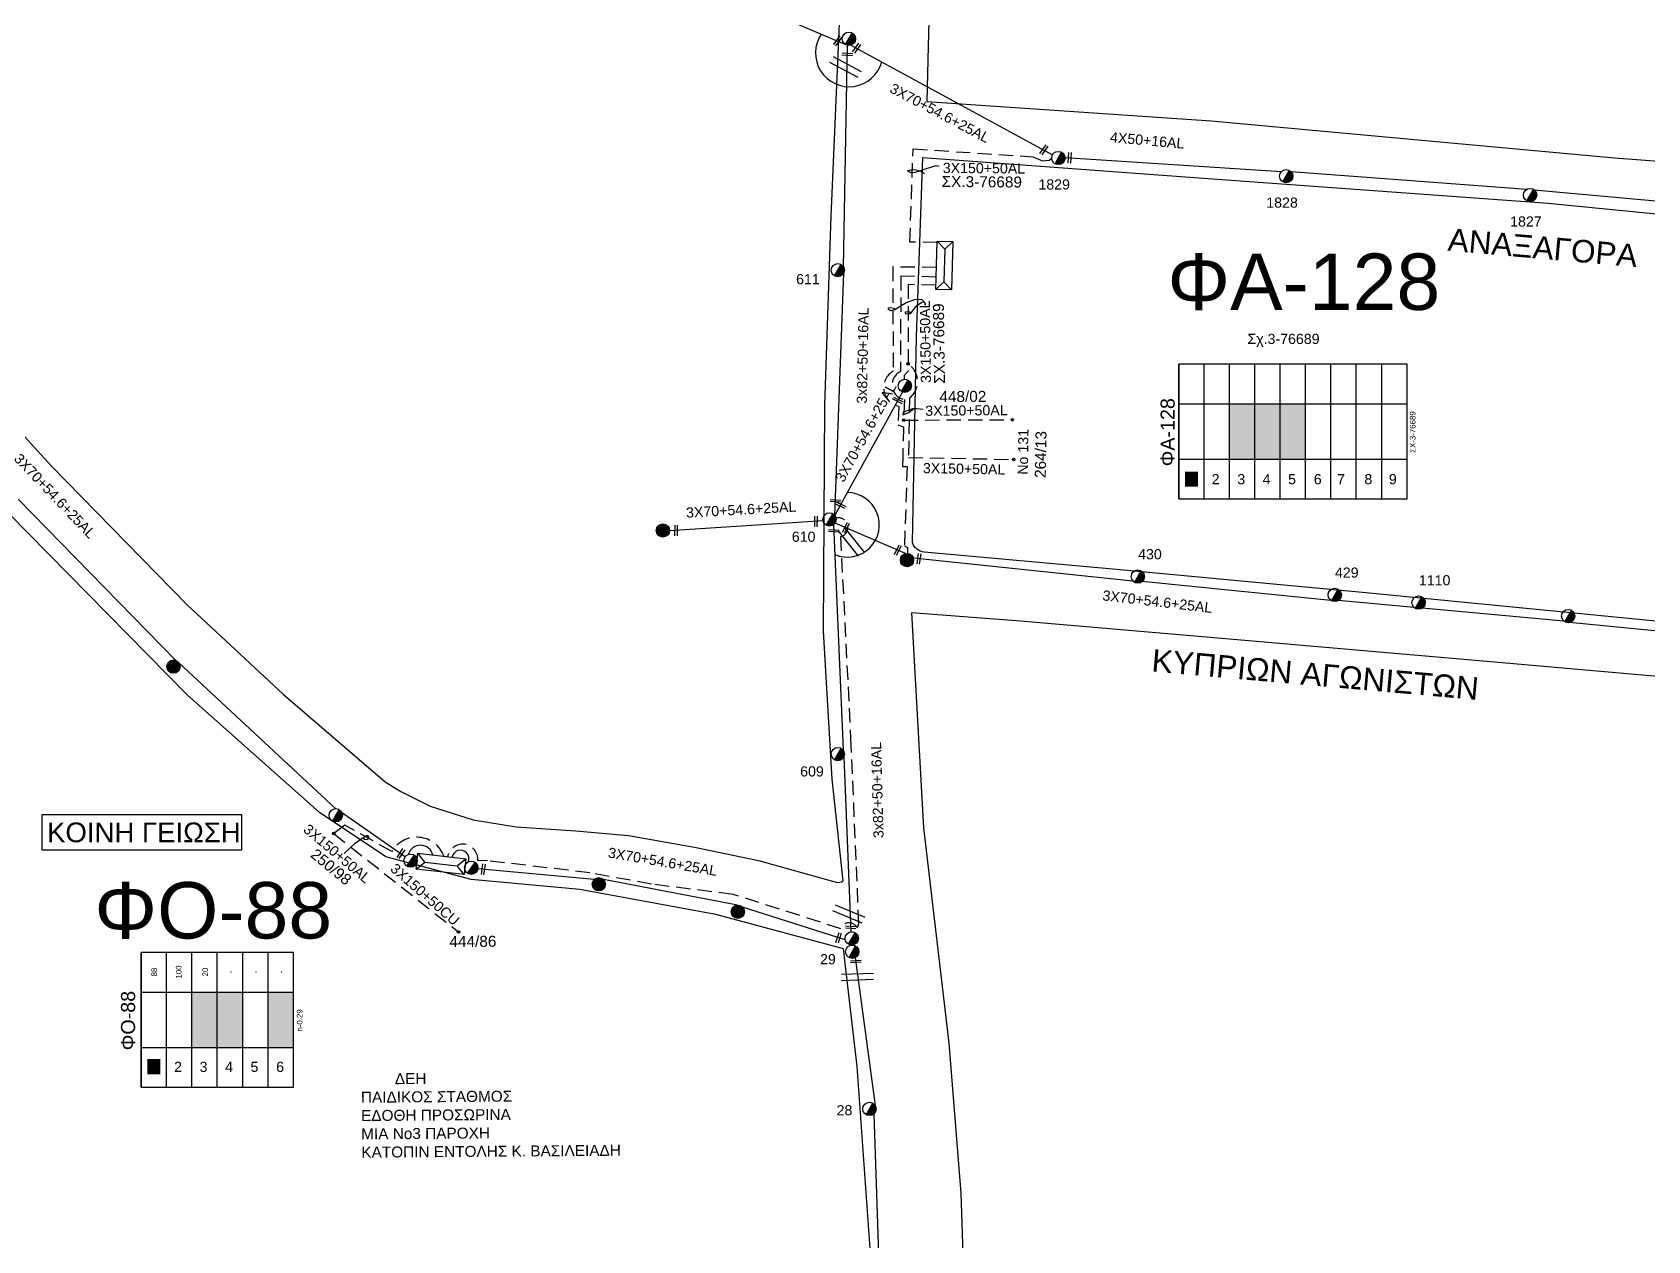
# Model space of a CAD drawing. Header units: millimetres. Extents: x 5016 to 7282, y 2879 to 3911.
# Drawn here: x 6401.2 to 6687.7, y 3266.4 to 3480.7 of the extents above; entities that cross this region are included whole.
import ezdxf
from ezdxf.enums import TextEntityAlignment as Align

# ---------------------------------------------------------------- set-up
doc = ezdxf.new("R2010")
doc.units = ezdxf.units.MM
doc.linetypes.add('DASHED', pattern=[19.05, 12.7, -6.35])
for name, color, linetype in [('Άγνωστα', 7, 'Continuous'), ('Ασφαλειοκιβώτια Χ.Τ 6 αναχωρήσεων', 7, 'Continuous'), ('Ασφαλειοκιβώτια Χ.Τ 9 αναχωρήσεων', 7, 'Continuous'), ('Γέφυρες Εναέριου Δικτύου', 7, 'Continuous'), ('Γυμνά εναέρια ΧΤ (3Φ)   3x50+35CU', 7, 'Continuous'), ('Γυμνά εναέρια ΧΤ και ΦΟΠ (3Φ)   4x50+16AL', 7, 'Continuous'), ('Επιγραφές - Σχήματα', 7, 'Continuous'), ('Καλώδια ΧΤ   3x150+50AL', 7, 'DASHED'), ('Καλώδια ΧΤ   3x150+50CU', 7, 'DASHED'), ('Μηχανική τομή', 7, 'Continuous'), ('Στύλος Ξύλινος', 7, 'Continuous'), ('Στύλος Ξύλινος @ 1', 7, 'Continuous'), ('Στύλος ΦΜ', 7, 'Continuous'), ('Στύλος ΦΜ @ 1', 7, 'Continuous'), ('Συνδέσεις', 7, 'Continuous'), ('Συνεστραμμένα ΧΤ   3x70+54.6+25 AL', 7, 'SYN_LINE'), ('Τομή', 7, 'Continuous'), ('Υποσταθμός εναέριος 2 στύλων', 7, 'Continuous'), ('Υποσταθμός πόλεως', 7, 'Continuous'), ('Υπόβαθρο ΔΕΗ', 7, 'Continuous')]:
    doc.layers.add(name, color=color, linetype=linetype)
doc.styles.get("Standard").update_dxf_attribs({"font": 'ARIAL.TTF'})
doc.linetypes.add('SYN_LINE', pattern='A,0.5,-0.0001,["/\\/\\/\\/",Standard,S=0.1,R=0,X=0,Y=-0.05],-0.25', length=0.7501)

# ---------------------------------------------------------------- blocks, each defined once
blk = doc.blocks.new('ΥΠΑΡΧΩΝ ΞΥΛΙΝΟΣ ΣΤΥΛΟΣ')
at = {"layer": 'Στύλος Ξύλινος'}
h = blk.add_hatch(color=7, dxfattribs=at)
h.paths.add_polyline_path([(-2.62, 0, 0.270008), (-1.29, -2.28), (1.3, 2.27, 0.576266)])
h.paths.add_polyline_path([(-1.29, -2.28, 0.574793), (2.62, 0, 0.268822), (1.3, 2.27)])
at = {"layer": 'Στύλος Ξύλινος', "color": 7}
blk.add_line((-1.29, -2.28), (1.3, 2.27), dxfattribs=at)
blk.add_circle((0, 0), 2.62, dxfattribs=at)
at = {"layer": 'Στύλος Ξύλινος', "flags": 4}
for tag, p in [('ΑΡΙΘΜΟΣ', (-4.91, 8.6)), ('ΤΥΠΟΣ', (-4.85, 3.39))]:
    blk.add_attdef(tag, p, '', height=4, dxfattribs=at)
blk = doc.blocks.new('ΥΠΑΡΧΩΝ ΤΣΙΜΕΝΤΕΝΙΟΣ ΣΤΥΛΟΣ')
at = {"layer": 'Στύλος ΦΜ'}
blk.add_hatch(color=7, dxfattribs=at).paths.add_polyline_path([(-1.29, -2.28, 0.574793), (2.62, 0, 0.268822), (1.3, 2.27)])
at = {"layer": 'Στύλος ΦΜ', "color": 7}
blk.add_line((-1.29, -2.28), (1.3, 2.27), dxfattribs=at)
blk.add_circle((0, 0), 2.62, dxfattribs=at)
at = {"layer": 'Στύλος ΦΜ', "flags": 4}
for tag, p in [('ΤΥΠΟΣ', (-4.91, 3.03)), ('ΑΡΙΘΜΟΣ', (-4.68, 8.05))]:
    blk.add_attdef(tag, p, '', height=4, dxfattribs=at)
blk = doc.blocks.new('ΥΠΟΣΤΑΘΜΟΣ ΕΝΑΕΡΙΟΣ ΕΠΙ 2 ΣΤΥΛΩΝ')
at = {"layer": 'Υποσταθμός εναέριος 2 στύλων', "linetype": 'Continuous'}
for points in [[(-11.97, -2.11, 0.574793), (-8.45, -0.07, 0.268822), (-9.64, 1.98)], [(9.68, -2.15, 0.574793), (13.19, -0.1, 0.268822), (12.01, 1.95)]]:
    blk.add_hatch(color=256, dxfattribs=at).paths.add_polyline_path(points)
for p, q in [((-11.97, -2.11), (-9.64, 1.98)), ((9.68, -2.15), (12.01, 1.95))]:
    blk.add_line(p, q, dxfattribs=at)
for centre in [(-10.81, -0.07), (10.84, -0.1)]:
    blk.add_circle(centre, 2.36, dxfattribs=at)
at = {"layer": 'Υποσταθμός πόλεως', "linetype": 'Continuous', "ltscale": 40}
blk.add_lwpolyline([(-8.57, 2.82), (8.57, 2.82), (8.57, -2.82), (-8.57, -2.82)], close=True, dxfattribs=at)
for points in [[(-5.75, 0), (-8.57, 2.82)], [(-8.57, -2.82), (-5.75, 0)], [(-5.75, 0), (5.75, 0)], [(5.75, 0), (8.57, 2.82)], [(8.57, -2.82), (5.75, 0)]]:
    blk.add_lwpolyline(points, dxfattribs=at)
at = {"layer": 'Υποσταθμός εναέριος 2 στύλων', "ltscale": 40, "flags": 1}
for tag, p in [('ΜΕΤΑΣΧΗΜΑΤΙΣΜΟΣ', (14.09, 2.51)), ('ΙΣΧΥΣ', (14.07, -0.28)), ('ΑΡΙΘΜΟΣ', (14.19, -3))]:
    blk.add_attdef(tag, p, '', height=1.8, dxfattribs=at)
blk = doc.blocks.new('ΥΠΟΣΤΑΘΜΟΣ ΠΟΛΕΩΣ')
at = {"layer": 'Υποσταθμός πόλεως', "linetype": 'Continuous', "ltscale": 40}
blk.add_lwpolyline([(-8.57, 2.82), (8.57, 2.82), (8.57, -2.82), (-8.57, -2.82)], close=True, dxfattribs=at)
for points in [[(-5.75, 0), (-8.57, 2.82)], [(5.75, 0), (8.57, 2.82)], [(-8.57, -2.82), (-5.75, 0)], [(-5.75, 0), (5.75, 0)], [(8.57, -2.82), (5.75, 0)]]:
    blk.add_lwpolyline(points, dxfattribs=at)
at = {"layer": 'Υποσταθμός πόλεως', "linetype": 'SYN_LINE', "ltscale": 40, "flags": 1}
for tag, p in [('ΜΕΤΑΣΧΗΜΑΤΙΣΜΟΣ', (10.6, 2.39)), ('ΙΣΧΥΣ', (10.58, -0.41)), ('ΑΡΙΘΜΟΣ', (10.7, -3.13))]:
    blk.add_attdef(tag, p, '', height=1.8, dxfattribs=at)
blk = doc.blocks.new('ΑΣΦΑΛΕΙΟΚΙΒΩΤΙΟ ΥΠΟΣΤΑΘΜΟΥ 6 ΑΝΑΧΩΡΗΣΕΩΝ')
at = {"layer": 'Ασφαλειοκιβώτια Χ.Τ 6 αναχωρήσεων', "ltscale": 40}
for p, q in [((-23.91, 27), (23.91, 27)), ((-9.83, 27), (-9.83, -27)), ((9.83, 27), (9.83, -27)), ((-23.91, 18), (23.91, 18)), ((-23.91, 9), (23.91, 9)), ((-23.91, 0), (23.91, 0)), ((-23.91, -9), (23.91, -9)), ((-23.91, -18), (23.91, -18))]:
    blk.add_line(p, q, dxfattribs=at)
at = {"layer": 'Ασφαλειοκιβώτια Χ.Τ 6 αναχωρήσεων'}
blk.add_lwpolyline([(-23.91, -27), (23.91, -27), (23.91, 27), (-23.91, 27)], close=True, dxfattribs=at)
for s, p in [('1', (-18.47, 23.92)), ('2', (-18.47, 15.35)), ('3', (-18.47, 6.28)), ('4', (-18.47, -2.75)), ('5', (-18.47, -11.76)), ('6', (-18.47, -20.89))]:
    blk.add_text(s, height=3.6, rotation=270, dxfattribs=at).set_placement(p)
at = {"layer": 'Ασφαλειοκιβώτια Χ.Τ 6 αναχωρήσεων', "ltscale": 40}
for tag, height, p in [('ΟΝΟΜΑ', 5, (-0.27, 31.68)), ('ΚΕΙΜΕΝΟ 1', 2, (16.95, 22.41)), ('ΚΕΙΜΕΝΟ 2', 2, (16.95, 13.71)), ('ΚΕΙΜΕΝΟ 3', 2, (16.95, 4.31)), ('ΚΕΙΜΕΝΟ 4', 2, (16.95, -4.67)), ('ΚΕΙΜΕΝΟ 5', 2, (16.95, -13.51)), ('ΚΕΙΜΕΝΟ 6', 2, (16.95, -22.43)), ('ΣΧ', 2, (-0.21, -29.21))]:
    blk.add_attdef(tag, text='', height=height, dxfattribs=at).set_placement(p, align=Align.MIDDLE_CENTER)
blk = doc.blocks.new('ΑΣΦΑΛΕΙΟΚΙΒΩΤΙΟ ΥΠΟΣΤΑΘΜΟΥ 9 ΑΝΑΧΩΡΗΣΕΩΝ')
at = {"layer": 'Ασφαλειοκιβώτια Χ.Τ 9 αναχωρήσεων', "ltscale": 40}
for p, q in [((-23.8, 40.36), (24.02, 40.36)), ((-9.72, 40.36), (-9.72, -40.64)), ((9.94, 40.36), (9.94, -40.64)), ((-23.8, 31.36), (24.02, 31.36)), ((-23.8, 22.36), (24.02, 22.36)), ((-23.8, 13.36), (24.02, 13.36)), ((-23.8, 4.36), (24.02, 4.36)), ((-23.8, -4.64), (24.02, -4.64)), ((-23.8, -13.64), (24.02, -13.64)), ((-23.8, -22.64), (24.02, -22.64)), ((-23.8, -31.64), (24.02, -31.64))]:
    blk.add_line(p, q, dxfattribs=at)
at = {"layer": 'Ασφαλειοκιβώτια Χ.Τ 9 αναχωρήσεων'}
blk.add_lwpolyline([(-23.8, -40.64), (24.02, -40.64), (24.02, 40.36), (-23.8, 40.36)], close=True, dxfattribs=at)
for s, p in [('1', (-18.61, 37.24)), ('2', (-18.61, 28.67)), ('3', (-18.61, 19.6)), ('4', (-18.61, 10.58)), ('5', (-18.61, 1.57)), ('6', (-18.61, -7.57)), ('7', (-18.61, -15.81)), ('8', (-18.61, -25.5)), ('9', (-18.61, -34.19))]:
    blk.add_text(s, height=3.6, rotation=270, dxfattribs=at).set_placement(p)
at = {"layer": 'Ασφαλειοκιβώτια Χ.Τ 9 αναχωρήσεων', "ltscale": 40}
for tag, height, p in [('ΟΝΟΜΑ', 5, (-0.16, 44.31)), ('ΚΕΙΜΕΝΟ 1', 2, (17.06, 35.59)), ('ΚΕΙΜΕΝΟ 2', 2, (17.06, 26.88)), ('ΚΕΙΜΕΝΟ 3', 2, (17.06, 17.69)), ('ΚΕΙΜΕΝΟ 4', 2, (17.06, 8.71)), ('ΚΕΙΜΕΝΟ 5', 2, (17.06, -0.13)), ('ΚΕΙΜΕΝΟ 6', 2, (17.06, -9.05)), ('ΚΕΙΜΕΝΟ 7', 2, (17.06, -18.13)), ('ΚΕΙΜΕΝΟ 8', 2, (17.06, -26.85)), ('ΚΕΙΜΕΝΟ 9', 2, (17.06, -35.99)), ('ΣΧ', 2, (-0.1, -42.64))]:
    blk.add_attdef(tag, text='', height=height, dxfattribs=at).set_placement(p, align=Align.MIDDLE_CENTER)
blk = doc.blocks.new('ΜΗΧΑΝΙΚΗ ΤΟΜΗ')
at = {"layer": 'Μηχανική τομή', "ltscale": 40}
for p, q in [((-1.89, 0.78), (1.89, 0.78)), ((1.89, 0), (-1.89, 0))]:
    blk.add_line(p, q, dxfattribs=at)
blk = doc.blocks.new('ΤΟΜΗ')
at = {"layer": 'Τομή', "ltscale": 40}
for p, q in [((-5.68, 0), (5.68, 0)), ((5.68, -2.33), (-5.68, -2.33))]:
    blk.add_line(p, q, dxfattribs=at)
blk = doc.blocks.new('_ΣΥΝΔΕΣΗ')
at = {"layer": 'Συνδέσεις', "linetype": 'SYN_LINE', "ltscale": 40}
blk.add_hatch(color=256, dxfattribs=at).paths.add_polyline_path([(0.5, -0.01, 1), (-0.5, -0.01, 1)])
at = {"layer": 'Συνδέσεις'}
blk.add_circle((0, -0.01), 0.5, dxfattribs=at)

msp = doc.modelspace()

# ---------------------------------------------------------------- hatches: boundary and pattern name
at = {"layer": 'Ασφαλειοκιβώτια Χ.Τ 9 αναχωρήσεων', "lineweight": -3}
for color, points in [(2, [(6618.04, 3414.85), (6613.54, 3414.85), (6613.54, 3405.03), (6618.04, 3405.03)]), (85, [(6622.54, 3414.85), (6618.04, 3414.85), (6618.04, 3405.03), (6622.54, 3405.03)]), (30, [(6627.04, 3414.85), (6622.54, 3414.85), (6622.54, 3405.03), (6627.04, 3405.03)]), (6, [(6605.65, 3400.13), (6607.96, 3400.13), (6607.96, 3402.84), (6605.65, 3402.84)]), (5, [(6429.48, 3300.68), (6433.98, 3300.68), (6433.98, 3310.51), (6429.48, 3310.51)]), (2, [(6433.98, 3300.68), (6438.48, 3300.68), (6438.48, 3310.51), (6433.98, 3310.51)]), (30, [(6442.98, 3300.68), (6447.48, 3300.68), (6447.48, 3310.51), (6442.98, 3310.51)]), (27, [(6421.57, 3295.91), (6423.87, 3295.91), (6423.87, 3298.62), (6421.57, 3298.62)])]:
    msp.add_hatch(color=color, dxfattribs=at).paths.add_polyline_path(points)

# ---------------------------------------------------------------- linework, layer by layer
at = {"layer": 'Άγνωστα', "color": 85, "linetype": 'Continuous', "lineweight": -3, "ltscale": 20}
for points in [[(6545.1, 3439.11), (6545.77, 3478.45)], [(6543.54, 3395.05), (6545.11, 3438.04)], [(6543.29, 3393.4), (6544.99, 3353.47)], [(6545.14, 3352.23), (6546.37, 3321.2)]]:
    msp.add_lwpolyline(points, dxfattribs=at)
at = {"layer": 'Άγνωστα', "color": 30, "linetype": 'DASHED', "lineweight": -3, "ltscale": 0.2}
msp.add_lwpolyline([(6543.74, 3394.58, -1.018491), (6544.53, 3391.29), (6546.34, 3355.57), (6547.74, 3322.64), (6547.47, 3321.91, 0.677618), (6544.6, 3321.76), (6525.49, 3327.84), (6511, 3329.65), (6500.06, 3331.68), (6481.94, 3333.81), (6480.19, 3333.85, 0.947942), (6474.82, 3334.52, -35.969979)], format="xyb", dxfattribs=at)
at = {"layer": 'Γέφυρες Εναέριου Δικτύου', "lineweight": -3}
for centre, radius, start, end in [((6546.09, 3477.08), 5.99, 145.8518, 344.5144), ((6545.71, 3393.39), 5.72, 247.5179, 89.4188)]:
    msp.add_arc(centre, radius, start, end, dxfattribs=at)
at = {"layer": 'Γυμνά εναέρια ΧΤ (3Φ)   3x50+35CU', "color": 27, "lineweight": -3}
for points in [[(6547.16, 3316.62), (6550.67, 3290.42)], [(6550.43, 3288.89), (6551.5, 3257.02)]]:
    msp.add_lwpolyline(points, dxfattribs=at)
at = {"layer": 'Γυμνά εναέρια ΧΤ και ΦΟΠ (3Φ)   4x50+16AL', "color": 30, "lineweight": -3}
for points in [[(6584.37, 3458.56), (6622.79, 3456.07)], [(6624.49, 3456.03), (6666.31, 3452.91)], [(6667.58, 3452.83), (6693.73, 3450.43)]]:
    msp.add_lwpolyline(points, dxfattribs=at)
at = {"layer": 'Επιγραφές - Σχήματα', "lineweight": -3}
for points in [[(6562.07, 3456.94), (6561.48, 3457.05), (6559.74, 3456.55), (6558.71, 3456.16), (6557.76, 3455.86), (6556.95, 3455.81), (6556.45, 3456.18), (6557.06, 3456.36), (6557.62, 3456.43), (6558.71, 3456.16), (6559.46, 3455.72)], [(6559.5, 3432.35), (6559.67, 3432.61), (6559.41, 3432.92), (6559.03, 3433.3), (6557.76, 3433.33), (6556.17, 3432.78), (6554.18, 3431.52), (6553.42, 3431.35), (6553.03, 3431.57), (6553.06, 3431.9), (6553.4, 3431.94), (6553.92, 3431.82), (6554.18, 3431.52)], [(6559.5, 3432.35), (6559.67, 3432.61), (6559.41, 3432.92), (6558.96, 3432.85), (6557.81, 3431.97), (6556.89, 3430.83), (6556.1, 3430.75), (6556.08, 3431.18), (6556.79, 3431.21), (6556.89, 3430.83)], [(6559.19, 3413.83), (6557.55, 3414.03), (6557.01, 3413.86), (6555.63, 3413.35), (6555.6, 3412.88), (6556.64, 3413.29), (6557.55, 3414.03)], [(6456.5, 3335.12), (6458.42, 3336.94), (6459.83, 3337.94), (6460.58, 3338.33), (6460.87, 3337.91), (6460.57, 3337.58), (6460.18, 3337.52), (6459.83, 3337.94)]]:
    msp.add_lwpolyline(points, dxfattribs=at)
at = {"layer": 'Επιγραφές - Σχήματα', "color": 190, "lineweight": -3}
msp.add_lwpolyline([(6402.82, 3335.76), (6438.33, 3335.76), (6438.33, 3341.94), (6402.82, 3341.94)], close=True, dxfattribs=at)
at = {"layer": 'Καλώδια ΧΤ   3x150+50AL', "color": 30, "lineweight": -3, "ltscale": 0.2}
msp.add_lwpolyline([(6561.67, 3443.48), (6556.84, 3443.55), (6557.43, 3460.07), (6578.68, 3458.67), (6580.36, 3457.97), (6581.56, 3458.04), (6582.02, 3458.4)], dxfattribs=at)
at = {"layer": 'Καλώδια ΧΤ   3x150+50AL', "color": 6, "lineweight": -3, "ltscale": 0.2}
msp.add_lwpolyline([(6561.54, 3439.04), (6553.83, 3439.13), (6553.87, 3420.67, 0.68038), (6554.88, 3414.42), (6554.72, 3411.13), (6555.69, 3410.78), (6555.59, 3405.36), (6555.56, 3403.75), (6556.34, 3403.73)], format="xyb", dxfattribs=at)
at = {"layer": 'Καλώδια ΧΤ   3x150+50AL', "color": 2, "lineweight": -3, "ltscale": 0.2}
for points in [[(6561.49, 3437.34), (6555.24, 3437.51), (6555.17, 3420.57, 0.727712), (6555.88, 3415.61), (6555.75, 3411.96), (6575.03, 3412.03)], [(6474.2, 3334.59, 0.634513), (6464.92, 3335.44), (6456.6, 3340.15), (6454.63, 3338.64)]]:
    msp.add_lwpolyline(points, format="xyb", dxfattribs=at)
at = {"layer": 'Καλώδια ΧΤ   3x150+50AL', "color": 85, "lineweight": -3, "ltscale": 0.2}
msp.add_lwpolyline([(6561.45, 3435.9), (6556.52, 3435.99), (6556.53, 3420.63), (6555.84, 3419.89), (6555.84, 3419.21)], dxfattribs=at)
at = {"layer": 'Καλώδια ΧΤ   3x150+50AL', "color": 6, "lineweight": -3, "ltscale": 0.2}
msp.add_lwpolyline([(6556.36, 3403.73), (6555.89, 3389.69), (6556.42, 3389.34), (6556.43, 3388.3)], dxfattribs=at)
at = {"layer": 'Καλώδια ΧΤ   3x150+50CU', "color": 85, "lineweight": -3, "ltscale": 0.2}
msp.add_lwpolyline([(6556.53, 3421.94, -0.512755), (6556.79, 3415.88), (6556.59, 3405.34), (6575.24, 3404.98)], format="xyb", dxfattribs=at)
at = {"layer": 'Καλώδια ΧΤ   3x150+50CU', "color": 2, "lineweight": -3, "ltscale": 0.2}
msp.add_lwpolyline([(6454.63, 3338.64), (6476.76, 3321.18)], dxfattribs=at)
at = {"layer": 'Συνεστραμμένα ΧΤ   3x70+54.6+25 AL', "color": 30, "lineweight": -3, "ltscale": 20}
for points in [[(6512.83, 3492.45), (6545.33, 3478.66)], [(6546.35, 3478.47), (6582.17, 3459.03)]]:
    msp.add_lwpolyline(points, dxfattribs=at)
at = {"layer": 'Συνεστραμμένα ΧΤ   3x70+54.6+25 AL', "color": 85, "lineweight": -3, "ltscale": 20}
for points in [[(6543.54, 3395.05), (6555.53, 3416.94)], [(6541.44, 3394.11), (6514.21, 3392.31)]]:
    msp.add_lwpolyline(points, dxfattribs=at)
at = {"layer": 'Συνεστραμμένα ΧΤ   3x70+54.6+25 AL', "color": 27, "lineweight": -3, "ltscale": 20}
for points in [[(6426.61, 3369.35), (6398.65, 3397.93)], [(6427.11, 3369), (6455.01, 3343.04)]]:
    msp.add_lwpolyline(points, dxfattribs=at)
at = {"layer": 'Συνεστραμμένα ΧΤ   3x70+54.6+25 AL', "color": 6, "lineweight": -3, "ltscale": 10}
msp.add_lwpolyline([(6556.07, 3388.28), (6543.57, 3393.69)], dxfattribs=at)
at = {"layer": 'Συνεστραμμένα ΧΤ   3x70+54.6+25 AL', "color": 6, "lineweight": -3, "ltscale": 20}
for points in [[(6596.42, 3383.41), (6557.47, 3387.45)], [(6631.52, 3379.99), (6598.06, 3383.31)], [(6646.31, 3378.72), (6632.86, 3379.96)], [(6672.85, 3376.33), (6647.74, 3378.6)], [(6710.68, 3372.45), (6673.89, 3376.06)]]:
    msp.add_lwpolyline(points, dxfattribs=at)
at = {"layer": 'Συνεστραμμένα ΧΤ   3x70+54.6+25 AL', "color": 27, "lineweight": -3, "ltscale": 10}
msp.add_lwpolyline([(6456.02, 3342.43), (6467.34, 3334.53)], dxfattribs=at)
at = {"layer": 'Συνεστραμμένα ΧΤ   3x70+54.6+25 AL', "color": 5, "lineweight": -3, "ltscale": 20}
for points in [[(6500.84, 3330.49), (6480.19, 3332.35)], [(6526.26, 3325.93), (6502.5, 3330.46)], [(6545.39, 3319.77), (6527.17, 3325.57)]]:
    msp.add_lwpolyline(points, dxfattribs=at)
at = {"layer": 'Συνεστραμμένα ΧΤ   3x70+54.6+25 AL', "color": 27, "lineweight": -3, "ltscale": 10}
msp.add_arc((6470.03, 3334.29), 2.27, 13.503, 163.7466, dxfattribs=at)
at = {"layer": 'Συνεστραμμένα ΧΤ   3x70+54.6+25 AL', "color": 5, "lineweight": -3, "ltscale": 20}
msp.add_arc((6477.11, 3334.16), 1.52, 340.2537, 169.6634, dxfattribs=at)
at = {"layer": 'Υπόβαθρο ΔΕΗ', "lineweight": -3}
for points in [[(6745.32, 3496.91), (6751.29, 3536.24), (6784.76, 3531.14), (6789.58, 3562.51), (6710.48, 3570.76), (6659.2, 3575.36), (6616.41, 3579), (6563.07, 3583.38, 0.486899), (6562.05, 3582.27), (6562.73, 3569.94), (6562.17, 3547.79), (6560.95, 3511.72), (6560.11, 3478.27), (6559.88, 3468.49), (6610.28, 3465.02), (6681.87, 3458.5), (6713.9, 3456.05), (6783.36, 3449.29), (6849.79, 3442.1), (6856.19, 3501.99), (6858.82, 3510.56), (6786.7, 3522.23), (6759.04, 3526.76), (6754.25, 3495.29)], [(6391.18, 3418.39), (6404.51, 3403.87), (6428.63, 3379.2), (6445.7, 3363.27), (6463.73, 3347.82), (6466.56, 3346.09), (6471.74, 3343.47), (6479.34, 3341.08), (6486.98, 3339.82), (6497.61, 3339.12), (6506.91, 3338.27), (6518.61, 3336.19), (6530.02, 3333.86), (6543.79, 3330.03, 0.220367), (6544.99, 3330.23), (6543.06, 3348.27), (6541.5, 3374.55), (6541.76, 3414.6), (6542.91, 3448.15), (6544.53, 3486.41)], [(6845.84, 3433.63), (6846.1, 3429.67), (6828.07, 3418.44), (6790.33, 3394.65), (6756.41, 3371.99), (6713.52, 3373.95), (6692.22, 3376.02), (6637.16, 3381.37), (6593.49, 3385.45), (6559.4, 3388.56, -0.302168), (6557.29, 3390.26), (6558, 3426.78), (6559.12, 3458.57), (6608.93, 3454.89), (6670.09, 3450.42), (6714.54, 3446.09), (6755.37, 3442.67), (6791.54, 3439.26), (6845.84, 3433.63)], [(6673.2, 3168.53), (6690.1, 3195.61), (6707.4, 3222.32), (6730.68, 3258.35), (6761.22, 3305.73), (6718.59, 3335.58, -0.466945), (6718.92, 3346.14), (6744.39, 3363.21), (6708.37, 3364.82), (6660.55, 3369.04), (6616.27, 3372.85), (6576.5, 3376.32), (6557.14, 3377.81), (6559.24, 3339.62), (6563.77, 3301.43), (6565.87, 3274.83), (6566.68, 3251.54), (6567.23, 3218.06, 0.22479), (6568.56, 3215.37), (6604.89, 3199.39), (6647.58, 3179.96), (6673.2, 3168.53)]]:
    msp.add_lwpolyline(points, format="xyb", dxfattribs=at)
msp.add_lwpolyline([(6375.62, 3126.61), (6419.2, 3142.41), (6473.25, 3161.23), (6502.84, 3171.98), (6533.46, 3183.59), (6549.27, 3190.27), (6550.55, 3225.65), (6550, 3262.54), (6547.52, 3297.32), (6545.05, 3318.16), (6522.41, 3324.28), (6498.31, 3328.73), (6479.04, 3330.46), (6463.87, 3334.49), (6452.09, 3342.34), (6428.63, 3363.25), (6396.94, 3395.48)], dxfattribs=at)

# ---------------------------------------------------------------- block references
at = {"layer": 'Ασφαλειοκιβώτια Χ.Τ 9 αναχωρήσεων', "lineweight": -3, "xscale": 0.5, "yscale": 0.5, "zscale": 0.5, "rotation": 90}
for name, p, values in [('ΑΣΦΑΛΕΙΟΚΙΒΩΤΙΟ ΥΠΟΣΤΑΘΜΟΥ 9 ΑΝΑΧΩΡΗΣΕΩΝ', (6624.73, 3409.89), {'ΟΝΟΜΑ': 'ΦΑ-128', 'ΣΧ': 'ΣΧ-3-76689'}), ('ΑΣΦΑΛΕΙΟΚΙΒΩΤΙΟ ΥΠΟΣΤΑΘΜΟΥ 6 ΑΝΑΧΩΡΗΣΕΩΝ', (6433.98, 3305.59), {'ΟΝΟΜΑ': 'ΦΟ-88', 'ΣΧ': 'n-0.29', 'ΚΕΙΜΕΝΟ 2': '100', 'ΚΕΙΜΕΝΟ 1': '88', 'ΚΕΙΜΕΝΟ 3': '20', 'ΚΕΙΜΕΝΟ 4': '-', 'ΚΕΙΜΕΝΟ 5': '-', 'ΚΕΙΜΕΝΟ 6': '-'})]:
    msp.add_blockref(name, p, dxfattribs=at).add_auto_attribs(values)
at = {"layer": 'Μηχανική τομή', "lineweight": -3}
for p, xscale, yscale, zscale, rotation in [((6544.22, 3479.13), 0.5000000000001683, 0.5000000000001683, 0.5000000000001683, 54.35311708710584), ((6545.74, 3476.64), 0.500000000000231, 0.500000000000231, 0.500000000000231, 356.4182356656537), ((6547.56, 3477.81), 0.5000000000001683, 0.5000000000001683, 0.5000000000001683, 54.35311708710584), ((6580.79, 3459.78), 0.5000000000001683, 0.5000000000001683, 0.5000000000001683, 54.35311708710584), ((6585.38, 3458.49), 0.5000000000001986, 0.5000000000001986, 0.5000000000001986, 86.55658298640459), ((6554.62, 3415.28), 0.5000000000002098, 0.5000000000002098, 0.5000000000002098, 332.9839185402981), ((6543.62, 3397.44), 0.500000000000231, 0.500000000000231, 0.500000000000231, 356.4182356656537), ((6544.44, 3396.7), 0.5000000000002098, 0.5000000000002098, 0.5000000000002098, 332.9839185402981), ((6515.18, 3392.37), 0.5000000000000377, 0.5000000000000377, 0.5000000000000377, 269.0220265212706), ((6539.99, 3394.01), 0.5000000000000377, 0.5000000000000377, 0.5000000000000377, 269.0220265212706), ((6545.67, 3392.78), 0.5000000000003825, 0.5000000000003825, 0.5000000000003825, 62.91747576635034), ((6543.35, 3392.12), 0.500000000000231, 0.500000000000231, 0.500000000000231, 356.4182356656537), ((6554.87, 3388.8), 0.5000000000003825, 0.5000000000003825, 0.5000000000003825, 62.91747576635034), ((6558.65, 3387.33), 0.5000000000003574, 0.5000000000003574, 0.5000000000003574, 82.21886924626544), ((6466.71, 3334.97), 0.5000000000001199, 0.5000000000001199, 0.5000000000001199, 56.23300115270114), ((6481.34, 3332.25), 0.5000000000001185, 0.5000000000001185, 0.5000000000001185, 81.78227102435412), ((6546.34, 3321.79), 0.500000000000231, 0.500000000000231, 0.500000000000231, 356.4182356656537), ((6544.39, 3320.08), 0.5000000000001418, 0.5000000000001418, 0.5000000000001418, 72.50462172126032), ((6547.28, 3315.74), 0.5000000000002449, 0.5000000000002449, 0.5000000000002449, 3.67806303950966)]:
    msp.add_blockref('ΜΗΧΑΝΙΚΗ ΤΟΜΗ', p, dxfattribs=dict(at, xscale=xscale, yscale=yscale, zscale=zscale, rotation=rotation))
at = {"layer": 'Στύλος Ξύλινος @ 1', "lineweight": -3, "ltscale": 40, "xscale": 0.4499999999998181, "yscale": 0.4499999999998181, "zscale": 0.4499999999998181}
for p in [(6513.03, 3392.38), (6556.34, 3387.13), (6426.2, 3368.24), (6501.66, 3329.64), (6526.32, 3324.76)]:
    msp.add_blockref('ΥΠΑΡΧΩΝ ΞΥΛΙΝΟΣ ΣΤΥΛΟΣ', p, dxfattribs=at)
at = {"layer": 'Στύλος ΦΜ @ 1', "lineweight": -3, "ltscale": 40, "xscale": 0.4499999999998181, "yscale": 0.4499999999998181, "zscale": 0.4499999999998181}
for p in [(6546.03, 3479.6), (6555.95, 3418.04), (6673.64, 3377.21), (6454.99, 3341.87), (6546.53, 3320.03)]:
    msp.add_blockref('ΥΠΑΡΧΩΝ ΤΣΙΜΕΝΤΕΝΙΟΣ ΣΤΥΛΟΣ', p, dxfattribs=at)
at = {"layer": 'Στύλος ΦΜ @ 1', "lineweight": -3, "ltscale": 40}
ref = msp.add_blockref('ΥΠΑΡΧΩΝ ΤΣΙΜΕΝΤΕΝΙΟΣ ΣΤΥΛΟΣ', (6583.19, 3458.45), dxfattribs=dict(at, xscale=0.4499999999998181, yscale=0.4499999999998181, zscale=0.4499999999998181))
ref.add_attrib('ΤΥΠΟΣ', '1829', (6579.65, 3452.86), dxfattribs={"layer": 'Στύλος ΦΜ', "height": 1.8, "flags": 4})
ref = msp.add_blockref('ΥΠΑΡΧΩΝ ΤΣΙΜΕΝΤΕΝΙΟΣ ΣΤΥΛΟΣ', (6623.62, 3455.23), dxfattribs=dict(at, xscale=0.4499999999998181, yscale=0.4499999999998181, zscale=0.4499999999998181))
ref.add_attrib('ΤΥΠΟΣ', '1828', (6620.08, 3449.64), dxfattribs={"layer": 'Στύλος ΦΜ', "height": 1.8, "flags": 4})
ref = msp.add_blockref('ΥΠΑΡΧΩΝ ΤΣΙΜΕΝΤΕΝΙΟΣ ΣΤΥΛΟΣ', (6666.88, 3451.88), dxfattribs=dict(at, xscale=0.4499999999998181, yscale=0.4499999999998181, zscale=0.4499999999998181))
ref.add_attrib('ΤΥΠΟΣ', '1827', (6663.34, 3446.29), dxfattribs={"layer": 'Στύλος ΦΜ', "height": 1.8, "flags": 4})
ref = msp.add_blockref('ΥΠΑΡΧΩΝ ΤΣΙΜΕΝΤΕΝΙΟΣ ΣΤΥΛΟΣ', (6544.06, 3438.56), dxfattribs=dict(at, xscale=0.4499999999998181, yscale=0.4499999999998181, zscale=0.4499999999998181))
ref.add_attrib('ΤΥΠΟΣ', '611', (6536.66, 3436.06), dxfattribs={"layer": 'Στύλος ΦΜ', "height": 1.8, "flags": 4})
ref = msp.add_blockref('ΥΠΑΡΧΩΝ ΤΣΙΜΕΝΤΕΝΙΟΣ ΣΤΥΛΟΣ', (6542.59, 3394.35), dxfattribs=dict(at, xscale=0.4499999999998181, yscale=0.4499999999998181, zscale=0.4499999999998181))
ref.add_attrib('ΤΥΠΟΣ', '610', (6535.9, 3390.38), dxfattribs={"layer": 'Στύλος ΦΜ', "height": 1.8, "flags": 4})
ref = msp.add_blockref('ΥΠΑΡΧΩΝ ΤΣΙΜΕΝΤΕΝΙΟΣ ΣΤΥΛΟΣ', (6597.29, 3384.21), dxfattribs=dict(at, xscale=0.4499999999998181, yscale=0.4499999999998181, zscale=0.4499999999998181))
ref.add_attrib('ΤΥΠΟΣ', '430', (6597.34, 3387.28), dxfattribs={"layer": 'Στύλος ΦΜ', "height": 1.8, "flags": 4})
ref = msp.add_blockref('ΥΠΑΡΧΩΝ ΤΣΙΜΕΝΤΕΝΙΟΣ ΣΤΥΛΟΣ', (6632.22, 3380.95), dxfattribs=dict(at, xscale=0.4499999999998181, yscale=0.4499999999998181, zscale=0.4499999999998181))
ref.add_attrib('ΤΥΠΟΣ', '429', (6632.26, 3384.02), dxfattribs={"layer": 'Στύλος ΦΜ', "height": 1.8, "flags": 4})
ref = msp.add_blockref('ΥΠΑΡΧΩΝ ΤΣΙΜΕΝΤΕΝΙΟΣ ΣΤΥΛΟΣ', (6647.1, 3379.59), dxfattribs=dict(at, xscale=0.4499999999998181, yscale=0.4499999999998181, zscale=0.4499999999998181))
ref.add_attrib('ΤΥΠΟΣ', '1110', (6647.15, 3382.66), dxfattribs={"layer": 'Στύλος ΦΜ', "height": 1.8, "flags": 4})
ref = msp.add_blockref('ΥΠΑΡΧΩΝ ΤΣΙΜΕΝΤΕΝΙΟΣ ΣΤΥΛΟΣ', (6544.07, 3352.73), dxfattribs=dict(at, xscale=0.4499999999998181, yscale=0.4499999999998181, zscale=0.4499999999998181))
ref.add_attrib('ΤΥΠΟΣ', '609', (6537.38, 3348.76), dxfattribs={"layer": 'Στύλος ΦΜ', "height": 1.8, "flags": 4})
ref = msp.add_blockref('ΥΠΑΡΧΩΝ ΤΣΙΜΕΝΤΕΝΙΟΣ ΣΤΥΛΟΣ', (6546.63, 3317.68), dxfattribs=dict(at, xscale=0.4499999999998181, yscale=0.4499999999998181, zscale=0.4499999999998181))
ref.add_attrib('ΤΥΠΟΣ', '29', (6540.91, 3315.45), dxfattribs={"layer": 'Στύλος ΦΜ', "height": 1.8, "flags": 4})
ref = msp.add_blockref('ΥΠΑΡΧΩΝ ΤΣΙΜΕΝΤΕΝΙΟΣ ΣΤΥΛΟΣ', (6549.67, 3289.79), dxfattribs=dict(at, xscale=0.4499999999998181, yscale=0.4499999999998181, zscale=0.4499999999998181))
ref.add_attrib('ΤΥΠΟΣ', '28', (6543.85, 3288.66), dxfattribs={"layer": 'Στύλος ΦΜ', "height": 1.8, "flags": 4})
at = {"layer": 'Συνδέσεις', "lineweight": -3, "xscale": 0.4499999999998181, "yscale": 0.4499999999998181, "zscale": 0.4499999999998181}
for p in [(6556.53, 3421.94), (6555.75, 3411.96), (6575.03, 3412.03), (6575.26, 3404.98), (6454.63, 3338.64), (6476.76, 3321.18)]:
    msp.add_blockref('_ΣΥΝΔΕΣΗ', p, dxfattribs=at)
at = {"layer": 'Τομή', "lineweight": -3}
for p, xscale, yscale, zscale, rotation in [((6545.72, 3475.1), 0.5000000000000088, 0.5000000000000088, 0.5000000000000088, 332.0924423526923), ((6546.89, 3390.8), 0.5000000000000934, 0.5000000000000934, 0.5000000000000934, 308.5082260387767), ((6546.22, 3324.88), 0.5000000000000083, 0.5000000000000083, 0.5000000000000083, 337.3752378466873), ((6547.54, 3313.8), 0.4999999999999653, 0.4999999999999653, 0.4999999999999653, 2.016294180600084)]:
    msp.add_blockref('ΤΟΜΗ', p, dxfattribs=dict(at, xscale=xscale, yscale=yscale, zscale=zscale, rotation=rotation))
at = {"layer": 'Υποσταθμός εναέριος 2 στύλων', "lineweight": -3, "xscale": 0.4999999999999788, "yscale": 0.4999999999999788, "zscale": 0.4999999999999788, "rotation": 353.4018027254675}
msp.add_blockref('ΥΠΟΣΤΑΘΜΟΣ ΕΝΑΕΡΙΟΣ ΕΠΙ 2 ΣΤΥΛΩΝ', (6473.65, 3333.24), dxfattribs=at)
at = {"layer": 'Υποσταθμός πόλεως', "lineweight": -3, "xscale": 0.5000000000000221, "yscale": 0.5000000000000221, "zscale": 0.5000000000000221, "rotation": 268.3625587916055}
msp.add_blockref('ΥΠΟΣΤΑΘΜΟΣ ΠΟΛΕΩΣ', (6562.96, 3439.39), dxfattribs=at)

# ---------------------------------------------------------------- texts
at = {"layer": 'Γυμνά εναέρια ΧΤ και ΦΟΠ (3Φ)   4x50+16AL', "color": 7, "lineweight": -3, "insert": (6592.46, 3463.06), "char_height": 1.8, "width": 168.3718, "attachment_point": 1, "rotation": 354.9363}
msp.add_mtext('4X50+16AL', dxfattribs=at)
at = {"layer": 'Επιγραφές - Σχήματα', "color": 7, "lineweight": -3, "width": 168.3718, "attachment_point": 1}
for s, insert, char_height, rotation in [('ΑΝΑΞΑΓΟΡΑ', (6652.5, 3446.01), 4, 355), ('3x82+50+16AL', (6547.41, 3414.9), 1.8, 88.907), ('No 131', (6575.96, 3402.3), 1.8, 89), ('ΚΥΠΡΙΩΝ ΑΓΩΝΙΣΤΩΝ', (6599.97, 3371.38), 4, 355), ('3x82+50+16AL', (6550.39, 3337.8), 1.8, 91.5252)]:
    msp.add_mtext(s, dxfattribs=dict(at, insert=insert, char_height=char_height, rotation=rotation))
at = {"layer": 'Επιγραφές - Σχήματα', "color": 7, "lineweight": -3, "char_height": 10, "width": 168.3718, "attachment_point": 1}
for s, insert in [('ΦΑ-128', (6602.52, 3441.51)), ('ΦΟ-88', (6412.15, 3330.02))]:
    msp.add_mtext(s, dxfattribs=dict(at, insert=insert))
at = {"layer": 'Επιγραφές - Σχήματα', "color": 190, "lineweight": -3, "insert": (6403.77, 3340.59), "char_height": 3.5, "width": 35.1311, "attachment_point": 1}
msp.add_mtext('KOINH ΓΕΙΩΣΗ', dxfattribs=at)
at = {"layer": 'Καλώδια ΧΤ   3x150+50AL', "color": 7, "lineweight": -3, "char_height": 1.8, "width": 168.3718, "attachment_point": 1}
for s, insert, rotation in [('3X150+50AL', (6562.69, 3457.6), 359.5363), ('{\\H1.083x;\\C256;ΣΧ.3-76689}', (6562.49, 3455.27), 359.5363), ('3X150+50AL', (6558.8, 3418.55), 90.8388), ('{\\H1.083x;\\C256;ΣΧ.3-76689}', (6561.14, 3418.4), 90.8388), ('{\\H1.083x;\\C256;448/02}', (6562.07, 3417.09), 0.4473), ('3X150+50AL', (6559.57, 3414.52), 0.4473), ('{\\H1.083x;\\C256;264/13}', (6579, 3401.72), 89), ('3X150+50AL', (6559.18, 3404.36), 359), ('3X150+50AL', (6450.24, 3340.48), 319.8343), ('{\\H1.083x;\\C256;250/98}', (6451.58, 3336.13), 320.5033), ('{\\H1.083x;\\C256;444/86}', (6475.15, 3320.45), 0.447), ('{\\H1.083x;\\C256; \\C1;       ΔΕΗ\\PΠΑΙΔΙΚΟΣ ΣΤΑΘΜΟΣ\\C256;\\PΕΔΟΘΗ ΠΡΟΣΩΡΙΝΑ\\PΜΙΑ Νο3 ΠΑΡΟΧΗ\\PΚΑΤΟΠΙΝ ΕΝΤΟΛΗΣ Κ. ΒΑΣΙΛΕΙΑΔΗ}', (6459.42, 3296.08), 0.447)]:
    msp.add_mtext(s, dxfattribs=dict(at, insert=insert, rotation=rotation))
at = {"layer": 'Καλώδια ΧΤ   3x150+50AL', "color": 7, "lineweight": -3, "insert": (6616.73, 3427.27), "char_height": 1.8, "width": 168.3718, "attachment_point": 1}
msp.add_mtext('Σχ.3-76689', dxfattribs=at)
at = {"layer": 'Καλώδια ΧΤ   3x150+50CU', "color": 7, "lineweight": -3, "insert": (6465.7, 3333.51), "char_height": 1.8, "width": 168.3718, "attachment_point": 1, "rotation": 318.8744}
msp.add_mtext('3X150+50CU', dxfattribs=at)
at = {"layer": 'Συνεστραμμένα ΧΤ   3x70+54.6+25 AL', "color": 7, "lineweight": -3, "char_height": 1.8, "width": 168.3718, "attachment_point": 1}
for insert, rotation in [((6553.94, 3471.8), 332.1303), ((6543.51, 3401.66), 61.1096), ((6399.07, 3406.23), 313.5788), ((6517.09, 3396.44), 3.2263), ((6591.15, 3381.8), 353.3781), ((6503.5, 3336.19), 350.2779)]:
    msp.add_mtext('3X70+54.6+25AL', dxfattribs=dict(at, insert=insert, rotation=rotation))

doc.saveas('drawing.dxf')
